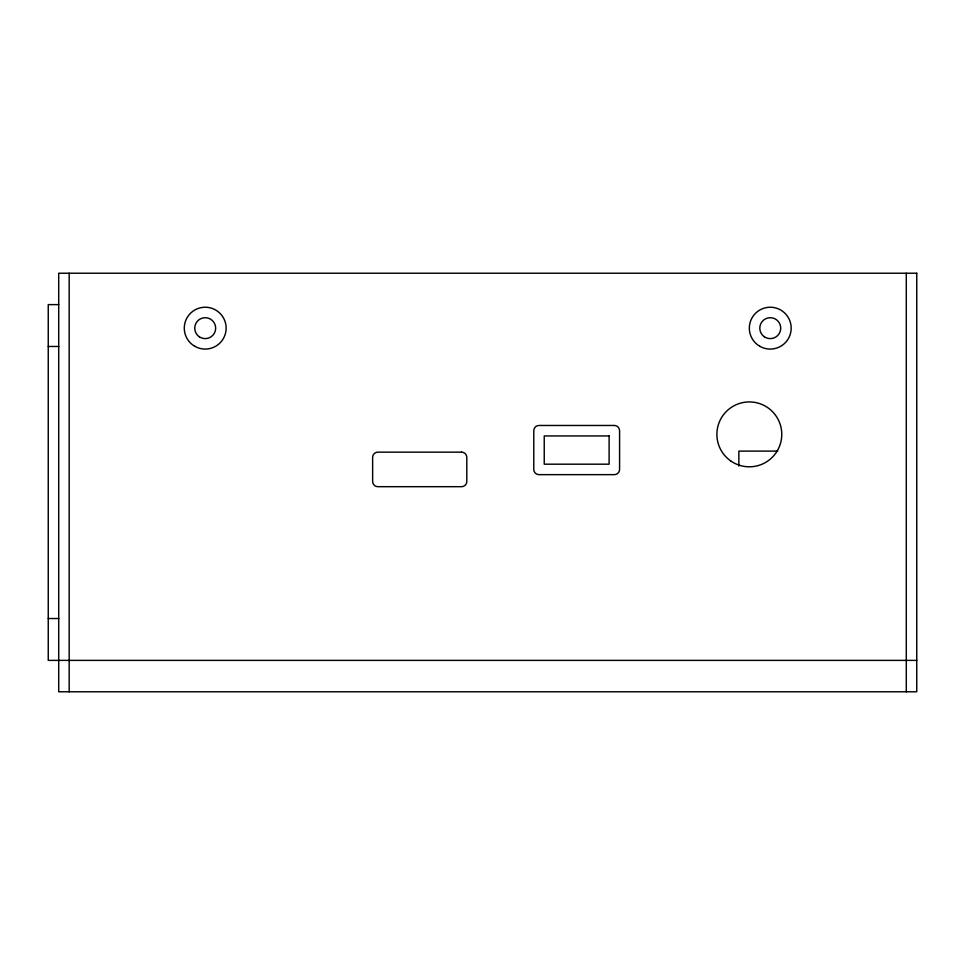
<?xml version="1.0" encoding="UTF-8"?>
<svg xmlns="http://www.w3.org/2000/svg" width="965" height="965" viewBox="0 0 965 965"><rect width="100%" height="100%" fill="white"/><g stroke="black" fill="none" stroke-linecap="round" stroke-linejoin="round"><path stroke-width="1.45" d="M58.708 304.614L48.25 304.614L48.25 660.386L916.75 660.386M48.25 346.471L58.708 346.471M777.73 451.113L738.864 451.113L738.864 466.059M48.25 618.529L58.708 618.529M906.292 273.228L906.292 691.772M69.178 273.228L69.178 691.772M916.75 273.228L58.708 273.228L58.708 691.772L916.75 691.772L916.75 273.228M614.343 425.469L539.001 425.469A5.235 5.235 0 0 0 533.778 430.704L533.778 469.424A5.235 5.235 0 0 0 539.001 474.647L614.343 474.647A5.235 5.235 0 0 0 619.578 469.424L619.578 430.704A5.235 5.235 0 0 0 614.343 425.469M609.108 435.939L544.236 435.939L544.236 464.189L609.108 464.189L609.108 435.939M461.572 452.151L377.858 452.151A5.235 5.235 0 0 0 372.635 457.386L372.635 481.451A5.235 5.235 0 0 0 377.858 486.686L461.572 486.686A5.235 5.235 0 0 0 466.807 481.451L466.807 457.386A5.235 5.235 0 0 0 461.572 452.151M199.345 336.821A10.458 10.458 0 0 0 215.641 328.908A10.458 10.458 0 0 0 200.636 318.752A10.458 10.458 0 0 0 199.345 336.821M194.749 346.278A20.928 20.928 0 0 0 226.136 328.16A20.928 20.928 0 0 0 194.749 310.03A20.928 20.928 0 0 0 194.749 346.278M764.389 336.821A10.458 10.458 0 0 0 780.697 328.908A10.458 10.458 0 0 0 765.679 318.752A10.458 10.458 0 0 0 764.389 336.821M759.793 346.278A20.928 20.928 0 0 0 791.179 328.16A20.928 20.928 0 0 0 759.793 310.03A20.928 20.928 0 0 0 759.793 346.278M730.65 460.884A32.436 32.436 0 0 0 781.638 437.278A32.436 32.436 0 0 0 735.704 404.926A32.436 32.436 0 0 0 730.65 460.884"/></g></svg>
